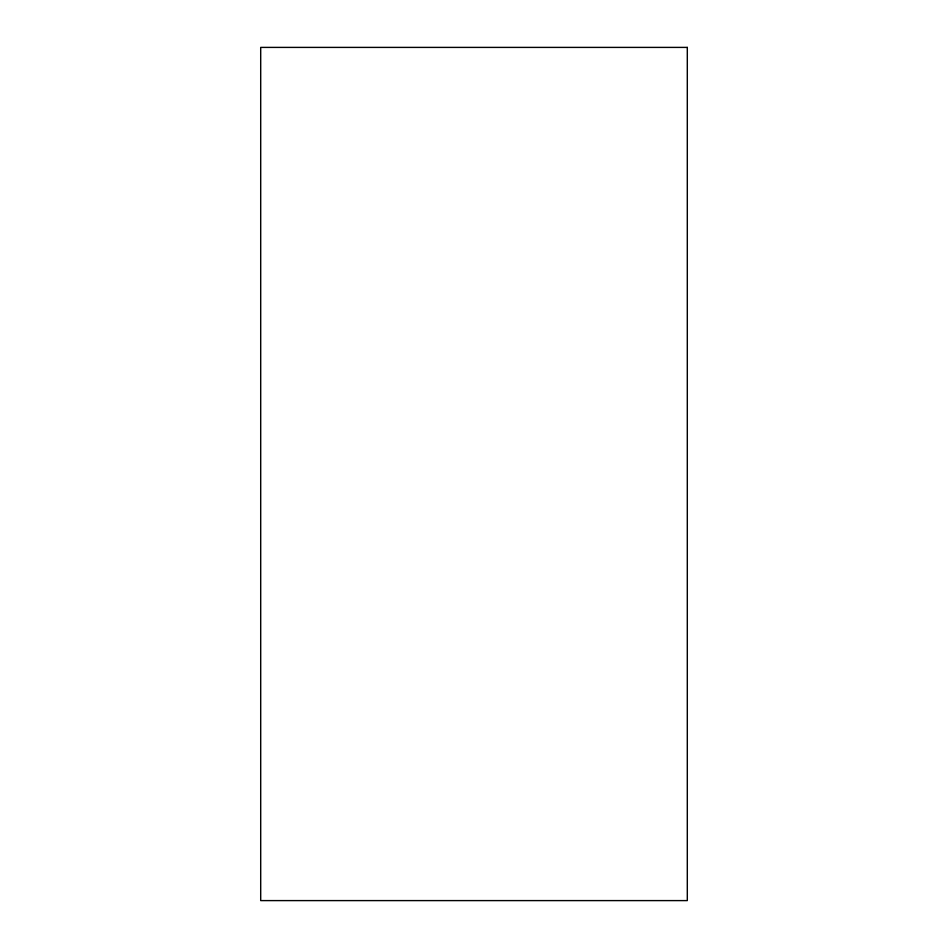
<?xml version="1.0" encoding="UTF-8"?>
<svg xmlns="http://www.w3.org/2000/svg" width="948" height="948" viewBox="0 0 948 948"><rect width="100%" height="100%" fill="white"/><g stroke="black" fill="none" stroke-linecap="round" stroke-linejoin="round"><path stroke-width="1.42" d="M687.3 47.4L260.7 47.4L260.7 900.6L687.3 900.6L687.3 47.4"/></g></svg>
